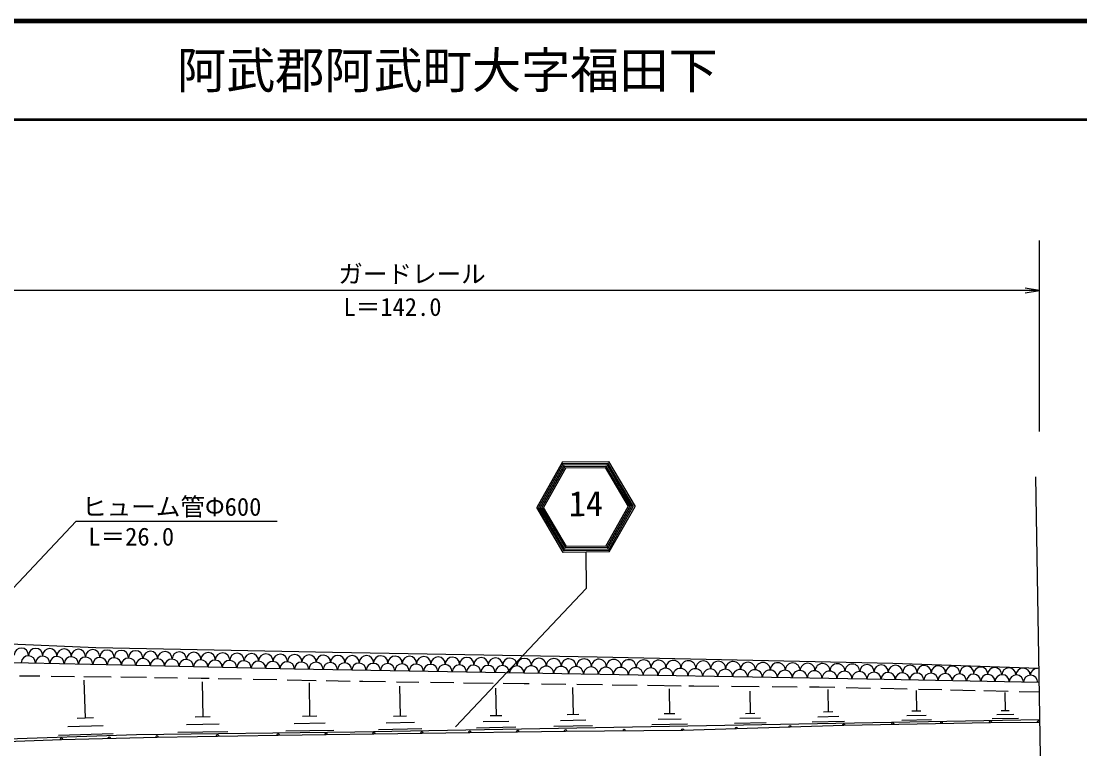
# Model space of a CAD drawing. Units: millimetres, scale not verified. Extents: x -54858845 to -54218845, y -162482687 to -162122687.
# Drawn here: x -54509689 to -54401956, y -162197457 to -162122687 of the extents above; entities that cross this region are included whole.
import ezdxf
from ezdxf.enums import TextEntityAlignment as Align

# ---------------------------------------------------------------- set-up
doc = ezdxf.new("R2010")
doc.units = ezdxf.units.MM
doc.header["$LTSCALE"] = 1000
for name, color, linetype, lineweight in [('M-BGD', 7, 'Continuous', 25), ('M-BMK-SRVR', 3, 'Continuous', 25), ('M-STR-STR3', 7, 'Continuous', 25), ('M-STR-STRC', 7, 'Continuous', 25), ('M-TTL', 2, 'Continuous', 140), ('M-TTL-LINE', 7, 'Continuous', 50)]:
    doc.layers.add(name, color=color, linetype=linetype, lineweight=lineweight)
doc.layers.add('M-TTL-TXT', color=7, linetype='Continuous')
doc.styles.add('ＭＳ ゴシック', font='')
doc.styles.get('ＭＳ ゴシック').set_extended_font_data('MS Gothic')

# ---------------------------------------------------------------- blocks, each defined once
blk = doc.blocks.new('open_arrow')
at = {"color": 0, "linetype": 'Continuous', "lineweight": -2}
blk.add_lwpolyline([(7.5, 1.25), (0, 0), (7.5, -1.25)], dxfattribs=at)

msp = doc.modelspace()

# ---------------------------------------------------------------- linework, layer by layer
at = {"layer": 'M-BGD'}
for p, q in [((-54511612, -162186036), (-54502097, -162186425)), ((-54502097, -162186425), (-54478018, -162186892)), ((-54478018, -162186892), (-54451088, -162187376)), ((-54451088, -162187376), (-54420979, -162188025)), ((-54499494, -162188225), (-54513467, -162187912)), ((-54481885, -162188631), (-54499494, -162188225)), ((-54458535, -162189047), (-54481885, -162188631)), ((-54420979, -162188025), (-54406147, -162188542)), ((-54508237, -162189353), (-54509873, -162189352)), ((-54507790, -162189359), (-54508237, -162189353)), ((-54504251, -162189405), (-54506628, -162189374)), ((-54500541, -162189454), (-54503314, -162189418)), ((-54503299, -162189740), (-54503162, -162193629)), ((-54496929, -162189501), (-54499553, -162189467)), ((-54493766, -162189542), (-54496137, -162189511)), ((-54491386, -162189573), (-54492701, -162189556)), ((-54490568, -162189590), (-54491386, -162189573)), ((-54487253, -162189657), (-54489631, -162189609)), ((-54483665, -162189729), (-54486068, -162189681)), ((-54479680, -162189810), (-54482629, -162189750)), ((-54476194, -162189880), (-54478641, -162189831)), ((-54423634, -162189654), (-54458535, -162189047)), ((-54406122, -162190000), (-54423634, -162189654)), ((-54491257, -162189936), (-54491213, -162193506)), ((-54480386, -162190012), (-54480343, -162193432)), ((-54474915, -162189906), (-54475253, -162189899)), ((-54472628, -162189937), (-54474915, -162189906)), ((-54469215, -162189984), (-54471491, -162189952)), ((-54471182, -162190355), (-54471123, -162193434)), ((-54465675, -162190032), (-54468028, -162190000)), ((-54461668, -162190087), (-54464689, -162190045)), ((-54461420, -162190572), (-54461363, -162193381)), ((-54458499, -162190130), (-54460654, -162190100)), ((-54457980, -162190137), (-54458499, -162190130)), ((-54454268, -162190189), (-54456743, -162190154)), ((-54453580, -162190497), (-54453524, -162193257)), ((-54450533, -162190242), (-54453131, -162190205)), ((-54446993, -162190291), (-54449545, -162190255)), ((-54442516, -162190354), (-54445957, -162190306)), ((-54443758, -162190654), (-54443714, -162193183)), ((-54441227, -162190372), (-54441749, -162190365)), ((-54438707, -162190392), (-54441227, -162190372)), ((-54434599, -162190426), (-54437394, -162190403)), ((-54435545, -162190885), (-54435504, -162193155)), ((-54430714, -162190457), (-54433264, -162190436)), ((-54428494, -162190475), (-54429476, -162190467)), ((-54426900, -162190510), (-54428494, -162190475)), ((-54427607, -162190720), (-54427565, -162193000)), ((-54423242, -162190592), (-54425737, -162190536)), ((-54419526, -162190675), (-54422200, -162190615)), ((-54418625, -162190804), (-54418585, -162192914)), ((-54416011, -162190754), (-54418390, -162190701)), ((-54412598, -162190830), (-54415124, -162190773)), ((-54409260, -162190904), (-54411735, -162190849)), ((-54406106, -162190975), (-54408120, -162190930)), ((-54409583, -162191008), (-54409545, -162192868)), ((-54427075, -162192995), (-54428055, -162193014)), ((-54418135, -162192910), (-54419045, -162192928)), ((-54409155, -162192864), (-54409945, -162192872)), ((-54502333, -162193601), (-54504002, -162193657)), ((-54490453, -162193498), (-54491983, -162193513)), ((-54478746, -162194147), (-54481916, -162194187)), ((-54479613, -162193425), (-54481073, -162193449)), ((-54406059, -162193807), (-54475747, -162195046)), ((-54469677, -162194071), (-54472546, -162194128)), ((-54470463, -162193428), (-54471793, -162193451)), ((-54460047, -162193959), (-54462667, -162194014)), ((-54460763, -162193376), (-54461973, -162193397)), ((-54452228, -162193834), (-54454798, -162193879)), ((-54452934, -162193251), (-54454124, -162193272)), ((-54442529, -162193712), (-54444879, -162193754)), ((-54443174, -162193178), (-54444254, -162193198)), ((-54433865, -162194100), (-54437114, -162194161)), ((-54434439, -162193625), (-54436549, -162193665)), ((-54435014, -162193151), (-54435994, -162193170)), ((-54425916, -162193954), (-54429185, -162194015)), ((-54426490, -162193469), (-54428620, -162193510)), ((-54411057, -162194094), (-54425978, -162194384)), ((-54417057, -162193800), (-54420086, -162193858)), ((-54417591, -162193355), (-54419561, -162193393)), ((-54406055, -162194076), (-54411057, -162194094)), ((-54408208, -162193645), (-54410868, -162193691)), ((-54408682, -162193250), (-54410402, -162193276)), ((-54500337, -162195203), (-54505886, -162195385)), ((-54501335, -162194402), (-54504944, -162194516)), ((-54475747, -162195046), (-54497962, -162195321)), ((-54488649, -162195001), (-54493748, -162195070)), ((-54489546, -162194250), (-54492866, -162194291)), ((-54454285, -162194978), (-54483538, -162195374)), ((-54477879, -162194879), (-54482769, -162194935)), ((-54468900, -162194723), (-54473310, -162194805)), ((-54459342, -162194552), (-54463361, -162194630)), ((-54451533, -162194418), (-54455482, -162194485)), ((-54442371, -162194894), (-54454285, -162194978)), ((-54441884, -162194246), (-54445503, -162194310)), ((-54425978, -162194384), (-54442371, -162194894)), ((-54497962, -162195321), (-54516863, -162195947)), ((-54505594, -162195820), (-54514734, -162196143)), ((-54495864, -162195580), (-54505594, -162195820)), ((-54483538, -162195374), (-54495864, -162195580))]:
    msp.add_line(p, q, dxfattribs=at)
for centre, radius, start, end in [((-54509677, -162187213), 728, 358.62963, 178.62963), ((-54508221, -162187248), 728, 358.62963, 178.62963), ((-54506787, -162187276), 728, 358.62963, 178.62963), ((-54505330, -162187311), 728, 358.62963, 178.62963), ((-54503874, -162187345), 728, 358.62963, 178.62963), ((-54502417, -162187380), 728, 358.62963, 178.62963), ((-54508961, -162187999), 728, 358.62963, 178.62963), ((-54507505, -162188033), 728, 358.62963, 178.62963), ((-54506048, -162188068), 728, 358.62963, 178.62963), ((-54504592, -162188103), 728, 358.62963, 178.62963), ((-54503135, -162188138), 728, 358.62963, 178.62963), ((-54501679, -162188173), 728, 358.62963, 178.62963), ((-54500961, -162187415), 728, 358.62963, 178.62963), ((-54500222, -162188208), 728, 358.62963, 178.62963), ((-54499504, -162187450), 728, 358.62963, 178.62963), ((-54498761, -162188242), 734, 358.67782, 178.67782), ((-54498048, -162187485), 728, 358.62963, 178.62963), ((-54497293, -162188276), 734, 358.67782, 178.67782), ((-54496535, -162187544), 734, 358.67782, 178.67782), ((-54495826, -162188310), 734, 358.67782, 178.67782), ((-54495068, -162187578), 734, 358.67782, 178.67782), ((-54494358, -162188344), 734, 358.67782, 178.67782), ((-54493600, -162187612), 734, 358.67782, 178.67782), ((-54492891, -162188377), 734, 358.67782, 178.67782), ((-54492133, -162187646), 734, 358.67782, 178.67782), ((-54491423, -162188411), 734, 358.67782, 178.67782), ((-54490665, -162187679), 734, 358.67782, 178.67782), ((-54489956, -162188445), 734, 358.67782, 178.67782), ((-54489198, -162187713), 734, 358.67782, 178.67782), ((-54487731, -162187747), 734, 358.67782, 178.67782), ((-54486263, -162187781), 734, 358.67782, 178.67782), ((-54484796, -162187815), 734, 358.67782, 178.67782), ((-54483328, -162187849), 734, 358.67782, 178.67782), ((-54481861, -162187883), 734, 358.67782, 178.67782), ((-54480397, -162187913), 730, 358.98043, 178.98043), ((-54478938, -162187938), 730, 358.98043, 178.98043), ((-54477479, -162187964), 730, 358.98043, 178.98043), ((-54476019, -162187990), 730, 358.98043, 178.98043), ((-54474554, -162187981), 730, 358.98043, 178.98043), ((-54473095, -162188007), 730, 358.98043, 178.98043), ((-54471635, -162188033), 730, 358.98043, 178.98043), ((-54470176, -162188059), 730, 358.98043, 178.98043), ((-54468716, -162188085), 730, 358.98043, 178.98043), ((-54467257, -162188111), 730, 358.98043, 178.98043), ((-54465798, -162188137), 730, 358.98043, 178.98043), ((-54464338, -162188163), 730, 358.98043, 178.98043), ((-54462879, -162188189), 730, 358.98043, 178.98043), ((-54461420, -162188215), 730, 358.98043, 178.98043), ((-54459960, -162188241), 730, 358.98043, 178.98043), ((-54458501, -162188267), 730, 358.98043, 178.98043), ((-54457012, -162188293), 759, 359.00394, 179.00394), ((-54455495, -162188319), 759, 359.00394, 179.00394), ((-54453977, -162188346), 759, 359.00394, 179.00394), ((-54452414, -162188351), 759, 359.00394, 179.00394), ((-54450897, -162188377), 759, 359.00394, 179.00394), ((-54449379, -162188404), 759, 359.00394, 179.00394), ((-54447862, -162188430), 759, 359.00394, 179.00394), ((-54446344, -162188457), 759, 359.00394, 179.00394), ((-54444827, -162188483), 759, 359.00394, 179.00394), ((-54488488, -162188479), 734, 358.67782, 178.67782), ((-54487021, -162188513), 734, 358.67782, 178.67782), ((-54485554, -162188547), 734, 358.67782, 178.67782), ((-54484086, -162188581), 734, 358.67782, 178.67782), ((-54482619, -162188614), 734, 358.67782, 178.67782), ((-54481155, -162188644), 730, 358.98043, 178.98043), ((-54479696, -162188670), 730, 358.98043, 178.98043), ((-54478237, -162188696), 730, 358.98043, 178.98043), ((-54476777, -162188722), 730, 358.98043, 178.98043), ((-54475318, -162188748), 730, 358.98043, 178.98043), ((-54473858, -162188774), 730, 358.98043, 178.98043), ((-54472399, -162188800), 730, 358.98043, 178.98043), ((-54470940, -162188826), 730, 358.98043, 178.98043), ((-54469480, -162188852), 730, 358.98043, 178.98043), ((-54468021, -162188878), 730, 358.98043, 178.98043), ((-54466561, -162188904), 730, 358.98043, 178.98043), ((-54465102, -162188930), 730, 358.98043, 178.98043), ((-54463643, -162188956), 730, 358.98043, 178.98043), ((-54462183, -162188982), 730, 358.98043, 178.98043), ((-54460724, -162189008), 730, 358.98043, 178.98043), ((-54459265, -162189034), 730, 358.98043, 178.98043), ((-54457776, -162189060), 759, 359.00394, 179.00394), ((-54456259, -162189087), 759, 359.00394, 179.00394), ((-54454741, -162189113), 759, 359.00394, 179.00394), ((-54453224, -162189139), 759, 359.00394, 179.00394), ((-54451706, -162189166), 759, 359.00394, 179.00394), ((-54450189, -162189192), 759, 359.00394, 179.00394), ((-54448671, -162189218), 759, 359.00394, 179.00394), ((-54447154, -162189245), 759, 359.00394, 179.00394), ((-54445637, -162189271), 759, 359.00394, 179.00394), ((-54444119, -162189298), 759, 359.00394, 179.00394), ((-54443310, -162188509), 759, 359.00394, 179.00394), ((-54442602, -162189324), 759, 359.00394, 179.00394), ((-54441792, -162188536), 759, 359.00394, 179.00394), ((-54441084, -162189350), 759, 359.00394, 179.00394), ((-54440275, -162188562), 759, 359.00394, 179.00394), ((-54439567, -162189377), 759, 359.00394, 179.00394), ((-54438757, -162188589), 759, 359.00394, 179.00394), ((-54438049, -162189403), 759, 359.00394, 179.00394), ((-54437240, -162188615), 759, 359.00394, 179.00394), ((-54436532, -162189430), 759, 359.00394, 179.00394), ((-54435729, -162188688), 759, 359.00394, 179.00394), ((-54435015, -162189456), 759, 359.00394, 179.00394), ((-54434211, -162188714), 759, 359.00394, 179.00394), ((-54433497, -162189482), 759, 359.00394, 179.00394), ((-54432694, -162188741), 759, 359.00394, 179.00394), ((-54431980, -162189509), 759, 359.00394, 179.00394), ((-54431176, -162188767), 759, 359.00394, 179.00394), ((-54430462, -162189535), 759, 359.00394, 179.00394), ((-54429659, -162188793), 759, 359.00394, 179.00394), ((-54428945, -162189561), 759, 359.00394, 179.00394), ((-54428142, -162188820), 759, 359.00394, 179.00394), ((-54426624, -162188846), 759, 359.00394, 179.00394), ((-54425107, -162188873), 759, 359.00394, 179.00394), ((-54423623, -162188900), 725, 358.86662, 178.86662), ((-54422174, -162188929), 725, 358.86662, 178.86662), ((-54420725, -162188957), 725, 358.86662, 178.86662), ((-54419249, -162188959), 725, 358.86662, 178.86662), ((-54417799, -162188987), 725, 358.86662, 178.86662), ((-54416350, -162189016), 725, 358.86662, 178.86662), ((-54414901, -162189045), 725, 358.86662, 178.86662), ((-54413452, -162189073), 725, 358.86662, 178.86662), ((-54412043, -162189143), 725, 358.86662, 178.86662), ((-54410628, -162189198), 725, 358.86662, 178.86662), ((-54409179, -162189226), 725, 358.86662, 178.86662), ((-54407730, -162189255), 725, 358.86662, 178.86662), ((-54406281, -162189284), 725, 88.88124, 178.86662), ((-54427427, -162189588), 759, 359.00394, 179.00394), ((-54425910, -162189614), 759, 359.00394, 179.00394), ((-54424392, -162189641), 759, 359.00394, 179.00394), ((-54422909, -162189668), 725, 358.86662, 178.86662), ((-54421460, -162189697), 725, 358.86662, 178.86662), ((-54420011, -162189725), 725, 358.86662, 178.86662), ((-54418561, -162189754), 725, 358.86662, 178.86662), ((-54417112, -162189783), 725, 358.86662, 178.86662), ((-54415663, -162189811), 725, 358.86662, 178.86662), ((-54414214, -162189840), 725, 358.86662, 178.86662), ((-54412764, -162189869), 725, 358.86662, 178.86662), ((-54411315, -162189897), 725, 358.86662, 178.86662), ((-54409866, -162189926), 725, 358.86662, 178.86662), ((-54408417, -162189955), 725, 358.86662, 178.86662), ((-54406967, -162189983), 725, 358.86662, 178.86662), ((-54421004, -162194287), 150, 1.11164, 181.11164), ((-54416031, -162194191), 150, 1.11164, 181.11164), ((-54411057, -162194094), 150, 0.20804, 181.11164), ((-54406175, -162194076), 150, 37.60827, 180.20804), ((-54483538, -162195374), 150, 0.77652, 180.9567), ((-54478663, -162195308), 150, 0.77652, 180.77652), ((-54473787, -162195242), 150, 0.77652, 180.77652), ((-54468912, -162195176), 150, 0.77652, 180.77652), ((-54464036, -162195110), 150, 0.77652, 180.77652), ((-54459161, -162195044), 150, 0.77652, 180.77652), ((-54454285, -162194978), 150, 0.40367, 180.77652), ((-54448328, -162194936), 150, 0.40367, 180.40367), ((-54442371, -162194894), 150, 1.7819, 180.40367), ((-54436907, -162194724), 150, 1.7819, 181.7819), ((-54431442, -162194554), 150, 1.7819, 181.7819), ((-54425978, -162194384), 150, 1.11164, 181.7819), ((-54505594, -162195820), 150, 1.41355, 182.02377), ((-54500729, -162195700), 150, 1.41355, 181.41355), ((-54495864, -162195580), 150, 0.9567, 181.41355), ((-54489701, -162195477), 150, 0.9567, 180.9567)]:
    msp.add_arc(centre, radius, start, end, dxfattribs=at)
at = {"layer": 'M-BMK-SRVR'}
msp.add_line((-54406469, -162169068), (-54405999, -162197457), dxfattribs=at)
at = {"layer": 'M-STR-STR3'}
for p, q in [((-54406055, -162164453), (-54406055, -162145013)), ((-54406055, -162150087), (-54547908, -162150087)), ((-54517431, -162187714), (-54504103, -162173579)), ((-54504103, -162173579), (-54483640, -162173579))]:
    msp.add_line(p, q, dxfattribs=at)
at = {"layer": 'M-STR-STRC'}
for p, q in [((-54454613, -162167552), (-54457227, -162172176)), ((-54454525, -162167701), (-54457053, -162172175)), ((-54454437, -162167850), (-54456880, -162172173)), ((-54454349, -162168000), (-54456707, -162172171)), ((-54454261, -162168149), (-54456534, -162172170)), ((-54454613, -162167552), (-54449921, -162167509)), ((-54454525, -162167701), (-54450006, -162167659)), ((-54454437, -162167850), (-54450091, -162167810)), ((-54454349, -162168000), (-54450176, -162167961)), ((-54454261, -162168149), (-54450262, -162168112)), ((-54450262, -162168112), (-54447915, -162172090)), ((-54450176, -162167961), (-54447742, -162172089)), ((-54450091, -162167810), (-54447569, -162172087)), ((-54450006, -162167659), (-54447396, -162172086)), ((-54449921, -162167509), (-54447223, -162172084)), ((-54454528, -162176752), (-54457227, -162172176)), ((-54454443, -162176601), (-54457053, -162172175)), ((-54454358, -162176450), (-54456880, -162172173)), ((-54454273, -162176299), (-54456707, -162172171)), ((-54454188, -162176148), (-54456534, -162172170)), ((-54450188, -162176111), (-54447915, -162172090)), ((-54450100, -162176261), (-54447742, -162172089)), ((-54450012, -162176410), (-54447569, -162172087)), ((-54449924, -162176559), (-54447396, -162172086)), ((-54449836, -162176708), (-54447223, -162172084)), ((-54449836, -162176708), (-54454528, -162176752)), ((-54449924, -162176559), (-54454443, -162176601)), ((-54450012, -162176410), (-54454358, -162176450)), ((-54450100, -162176261), (-54454273, -162176299)), ((-54450188, -162176111), (-54454188, -162176148)), ((-54452231, -162176730), (-54452197, -162180430)), ((-54465492, -162194511), (-54452197, -162180430))]:
    msp.add_line(p, q, dxfattribs=at)
at = {"layer": 'M-TTL'}
msp.add_line((-54218845, -162122687), (-54858845, -162122687), dxfattribs=at)
at = {"layer": 'M-TTL-LINE'}
msp.add_line((-54858845, -162132687), (-54218845, -162132687), dxfattribs=at)

# ---------------------------------------------------------------- block references
at = {"layer": 'M-STR-STR3', "xscale": 193, "yscale": 193, "rotation": 180}
msp.add_blockref('open_arrow', (-54406055, -162150087), dxfattribs=at)

# ---------------------------------------------------------------- texts
at = {"layer": 'M-STR-STR3', "style": 'ＭＳ ゴシック'}
for s, p in [('ガードレール', (-54477420, -162148407)), ('ヒューム管Φ600', (-54503488, -162172105))]:
    msp.add_text(s, height=1833, rotation=359.979, dxfattribs=at).set_placement(p, align=Align.MIDDLE_LEFT)
for s, p in [('L＝142.0', (-54476895, -162151769)), ('L＝26.0', (-54502858, -162175145))]:
    msp.add_text(s, height=1833, dxfattribs=at).set_placement(p, align=Align.MIDDLE_LEFT)
at = {"layer": 'M-STR-STRC', "style": 'ＭＳ ゴシック'}
msp.add_text('14', height=2566, rotation=0.529, dxfattribs=at).set_placement((-54453959, -162173847), align=Align.BOTTOM_LEFT)
at = {"layer": 'M-TTL-TXT', "style": 'ＭＳ ゴシック'}
msp.add_text('阿武郡阿武町大字福田下', height=3666, dxfattribs=at).set_placement((-54493822, -162127687), align=Align.MIDDLE_LEFT)

doc.saveas('drawing.dxf')
